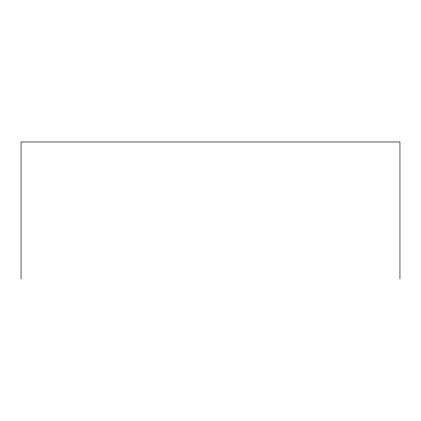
<?xml version="1.0" encoding="UTF-8"?>
<svg xmlns="http://www.w3.org/2000/svg" width="421" height="421" viewBox="0 0 421 421"><rect width="100%" height="100%" fill="white"/><g stroke="black" fill="none" stroke-linecap="round" stroke-linejoin="round"><path stroke-width="0.63" d="M399.95 279.023L399.95 141.977L21.05 141.977L21.05 279.023"/></g></svg>
